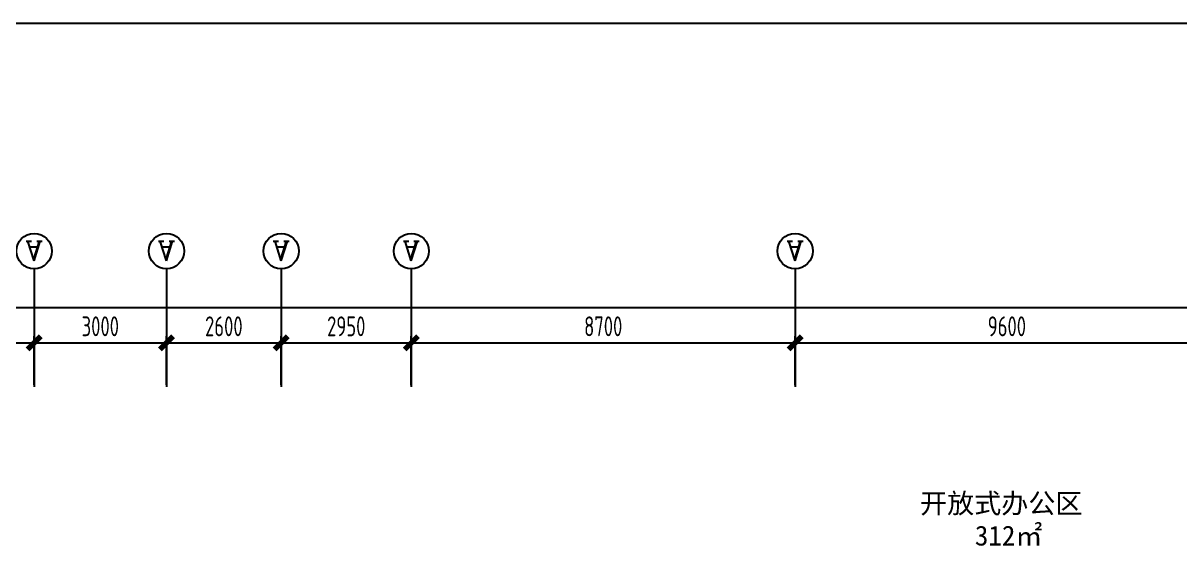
# Model space of a CAD drawing. Header units: inches. Extents: x 10 to 166961, y -47 to 131592.
# Drawn here: x 41601 to 67822, y 46124 to 57970 of the extents above; entities that cross this region are included whole.
import ezdxf
from ezdxf.enums import TextEntityAlignment as Align

# ---------------------------------------------------------------- set-up
doc = ezdxf.new("R2010")
doc.units = ezdxf.units.IN
doc.header["$MEASUREMENT"] = 0
for name, color, linetype in [('AXIS_TEXT', 7, 'Continuous'), ('PUB_DIM', 3, 'Continuous'), ('TK', 3, 'Continuous'), ('z', 2, 'Continuous')]:
    doc.layers.add(name, color=color, linetype=linetype)
doc.styles.add('COMPLEX', font='COMPLEX')
doc.styles.add('F', font='')
doc.styles.add('GBSTYLE', font='gbxwxt.shx', dxfattribs={"width": 0.8, "bigfont": 'gbhzfs.shx'})
doc.styles.get('F').set_extended_font_data('SimHei')

# ---------------------------------------------------------------- blocks, each defined once
blk = doc.blocks.new('A$C03CA08DD')
at = {"layer": 'TK', "color": 4, "linetype": 'ByBlock', "lineweight": -2}
blk.add_line((4061, 57965), (81817, 57965), dxfattribs=at)
blk = doc.blocks.new('_ArchTick')
at = {"color": 0, "linetype": 'ByBlock', "const_width": 0.4}
blk.add_lwpolyline([(-0.5, -0.5), (0.5, 0.5)], dxfattribs=at)

msp = doc.modelspace()

# ---------------------------------------------------------------- linework, layer by layer
for centre in [(41851, 52804), (44851, 52804), (47451, 52804), (50401, 52804), (59101, 52804)]:
    msp.add_circle(centre, 400)
at = {"layer": 'PUB_DIM', "color": 6}
for p, q in [((41851, 52404), (41851, 49724)), ((44851, 52404), (44851, 49724)), ((47451, 52404), (47451, 49724)), ((50401, 52404), (50401, 49724)), ((59101, 52404), (59101, 49724))]:
    msp.add_line(p, q, dxfattribs=at)
at = {"layer": 'PUB_DIM', "transparency": 16777216}
for p, q in [((10951, 51524), (68851, 51524)), ((41851, 49774), (41851, 50874)), ((41851, 49774), (41851, 50874)), ((44851, 49774), (44851, 50874)), ((44851, 49774), (44851, 50874)), ((47451, 49774), (47451, 50874)), ((47451, 49774), (47451, 50874)), ((50401, 49769), (50401, 50874)), ((50401, 49774), (50401, 50874)), ((59101, 49769), (59101, 50874)), ((59101, 49774), (59101, 50874)), ((39101, 50724), (42001, 50724)), ((41701, 50724), (45001, 50724)), ((44701, 50724), (47601, 50724)), ((47301, 50724), (50551, 50724)), ((50251, 50724), (59251, 50724)), ((58951, 50724), (68851, 50724))]:
    msp.add_line(p, q, dxfattribs=at)

# ---------------------------------------------------------------- block references
msp.add_blockref('A$C03CA08DD', (10, 5))
at = {"layer": 'PUB_DIM', "xscale": 300, "yscale": 300, "zscale": 300}
for p in [(41851, 50724), (44851, 50724), (47451, 50724), (50401, 50724), (59101, 50724)]:
    msp.add_blockref('_ArchTick', p, dxfattribs=at)
at = {"layer": 'PUB_DIM', "xscale": 300, "yscale": 300, "zscale": 300, "rotation": 180}
for p in [(41851, 50724), (44851, 50724), (47451, 50724), (50401, 50724), (59101, 50724)]:
    msp.add_blockref('_ArchTick', p, dxfattribs=at)

# ---------------------------------------------------------------- texts
at = {"layer": 'AXIS_TEXT', "style": 'COMPLEX', "text_generation_flag": 4, "width": 1.041667}
for p, p2 in [((41651, 53028), (42051, 53028)), ((44651, 53028), (45051, 53028)), ((47251, 53028), (47651, 53028)), ((50201, 53028), (50601, 53028)), ((58901, 53028), (59301, 53028))]:
    msp.add_attdef('A', text='', height=448, dxfattribs=at).set_placement(p, p2, align=Align.FIT)
at = {"layer": 'PUB_DIM', "color": 7, "transparency": 16777216, "char_height": 450, "attachment_point": 5, "style": 'GBSTYLE'}
for s, insert in [('\\A1;3000', (43351, 51099)), ('\\A1;2600', (46151, 51099)), ('\\A1;2950', (48926, 51099)), ('\\A1;8700', (54751, 51099)), ('\\A1;9600', (63901, 51099))]:
    msp.add_mtext(s, dxfattribs=dict(at, insert=insert))
at = {"layer": 'z', "color": 252, "style": 'F'}
for s, p in [('开放式办公区', (61932, 46862)), ('312㎡', (63176, 46131))]:
    msp.add_text(s, height=450, dxfattribs=at).set_placement(p)

doc.saveas('drawing.dxf')
